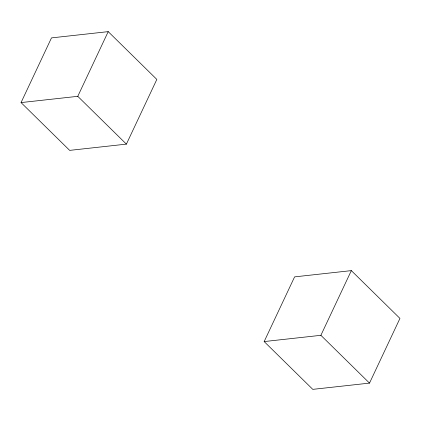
<?xml version="1.0" encoding="UTF-8"?>
<svg xmlns="http://www.w3.org/2000/svg" width="421" height="421" viewBox="0 0 421 421"><rect width="100%" height="100%" fill="white"/><g stroke="black" fill="none" stroke-linecap="round" stroke-linejoin="round"><path stroke-width="0.63" d="M21.05 102.582L51.494 37.89L108.218 31.638L156.838 79.432L126.4 144.124L69.67 150.376L21.05 102.582L77.774 96.325L126.4 144.124M77.774 96.325L108.218 31.638M264.162 341.568L294.6 276.876L351.33 270.624L399.95 318.418L369.506 383.11L312.782 389.362L264.162 341.568L320.886 335.311L369.506 383.11M320.886 335.311L351.33 270.624"/></g></svg>
